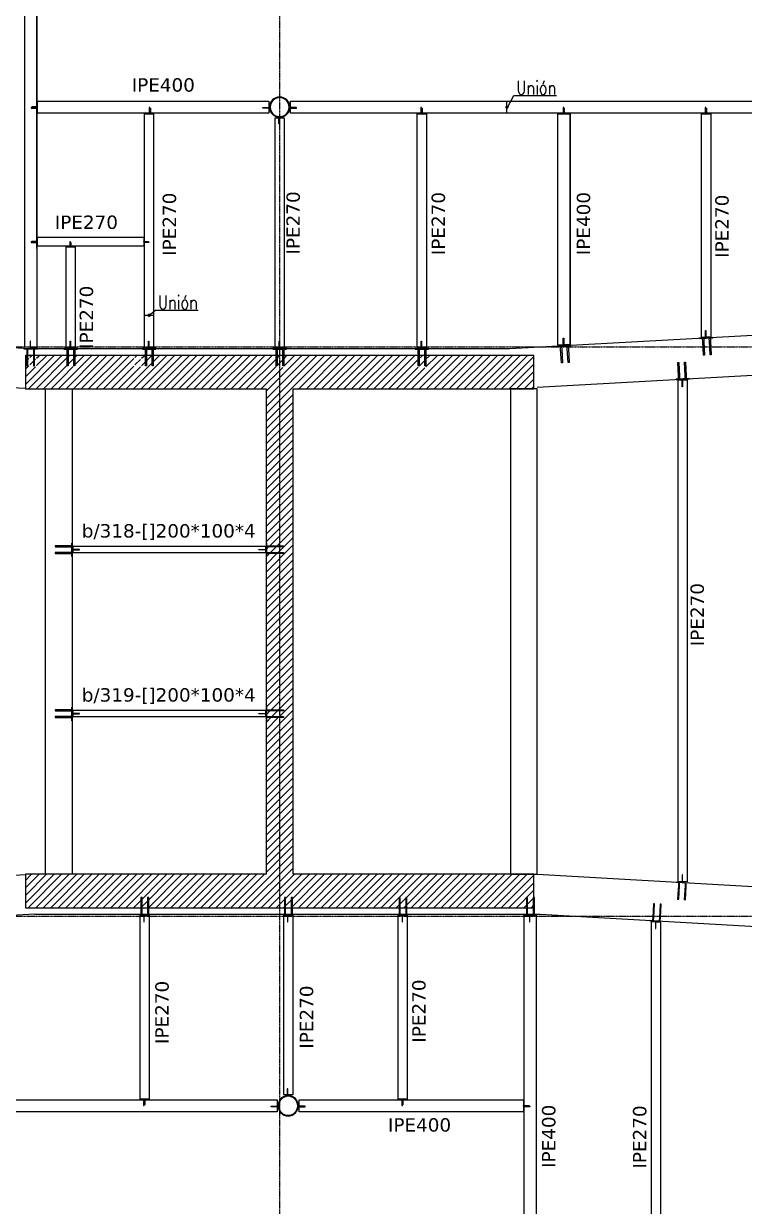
# Model space of a CAD drawing. Header units: millimetres. Extents: x -12345 to 95575, y -10708 to 31862.
# Drawn here: x 38673 to 49446, y 4167 to 21828 of the extents above; entities that cross this region are included whole.
import ezdxf
from ezdxf.enums import TextEntityAlignment as Align

# ---------------------------------------------------------------- set-up
doc = ezdxf.new("R2010")
doc.units = ezdxf.units.MM
doc.header["$LTSCALE"] = 0.95
doc.linetypes.add('DXK_LINE_DOT3', pattern=[5.9187, 2.979, -0.9799, 0.9799, -0.9799])
for name, color, linetype, lineweight in [('E_COLUMNAS-1', 1, 'Continuous', 25), ('E_COLUMNAS-3', 1, 'Continuous', 35), ('E_TEXTO', 3, 'Continuous', 9), ('E_VIGAS-1', 5, 'Continuous', 25), ('HCB_VIGAS', 4, 'Continuous', 25), ('S-COLS-HDLN-2', 52, 'Continuous', 9)]:
    doc.layers.add(name, color=color, linetype=linetype, lineweight=lineweight)
for name, color, linetype in [('HCB-ACH_PANT', 253, 'Continuous'), ('HCB-EJES', 1, 'Continuous'), ('HCB-PLATINAS', 5, 'Continuous'), ('HCB_PANTALLAS', 6, 'Continuous'), ('UNIÒN', 6, 'Continuous')]:
    doc.layers.add(name, color=color, linetype=linetype)
doc.styles.add('CNI_COTAS', font='romans.shx', dxfattribs={"width": 0.8})
doc.styles.add('VERDANA', font='verdana.ttf')
doc.dimstyles.new('UNIÒN', dxfattribs={"dimscale": 0, "dimtxt": 200, "dimasz": 60, "dimexe": 4, "dimexo": 4, "dimgap": 15, "dimtad": 1, "dimdec": 0, "dimzin": 4, "dimdsep": 46, "dimtxsty": 'CNI_COTAS', "dimcen": -0.09, "dimclrd": 6, "dimclrt": 3, "dimadec": 0, "dimazin": 0, "dimtfac": 1, "dimtdec": 0, "dimtmove": 2, "dimatfit": 0, "dimfxl": 0.05, "dimtolj": 1, "dimtzin": 0, "dimarcsym": 0})

# ---------------------------------------------------------------- blocks, each defined once
blk = doc.blocks.new('EST_SCM_COLUMNA-METALICA-SECCION-CIRCULAR - EST_SCM_COLUMNA-TUBULAR-CIRCULAR_PTEØ_12__e_10_3mm-V27-_18_00m_N_E_-NIVEL-5 DOC')
at = {"layer": 'S-COLS-HDLN-2'}
h = blk.add_hatch(dxfattribs=at)
h.set_pattern_fill('FP_11', color=256, style=0, pattern_type=2)
h.set_pattern_definition([(135, (40.035, -146.331), (-0.15909903, -0.15909903), [])])
h.paths.add_polyline_path([(-0.02, -0.151), (0.022, -0.151), (0.063, -0.139), (0.1, -0.115), (0.128, -0.082), (0.147, -0.037), (0.152, 0), (0.146, 0.043), (0.128, 0.082), (0.1, 0.115), (0.059, 0.14), (0.02, 0.151), (-0.022, 0.151), (-0.068, 0.136), (-0.1, 0.115), (-0.131, 0.077), (-0.147, 0.04), (-0.152, 0), (-0.144, -0.048), (-0.128, -0.082), (-0.1, -0.115), (-0.059, -0.14), (-0.022, -0.151)])
h.paths.add_polyline_path([(-0.02, -0.141), (-0.063, -0.127), (-0.093, -0.107), (-0.12, -0.077), (-0.136, -0.04), (-0.142, 0), (-0.135, 0.043), (-0.12, 0.077), (-0.093, 0.107), (-0.059, 0.129), (-0.02, 0.141), (0.022, 0.14), (0.063, 0.127), (0.093, 0.107), (0.12, 0.077), (0.136, 0.04), (0.142, 0), (0.136, -0.04), (0.12, -0.077), (0.093, -0.107), (0.059, -0.129), (0.02, -0.141), (-0.011, -0.141)])
at = {"layer": 'E_COLUMNAS-1'}
for radius, start, end in [(0.152, 360, 180), (0.152, 180, 360), (0.142, 0, 180), (0.142, 180, 0)]:
    blk.add_arc((0, 0), radius, start, end, dxfattribs=at)
blk = doc.blocks.new('EST_SCM_COLUMNA-METALICA-SECCION-CIRCULAR - EST_SCM_COLUMNA-TUBULAR-CIRCULAR_PTEØ_12__e_10_3mm-V44-_18_00m_N_E_-NIVEL-5 DOC')
at = {"layer": 'S-COLS-HDLN-2'}
h = blk.add_hatch(dxfattribs=at)
h.set_pattern_fill('FP_30', color=256, style=0, pattern_type=2)
h.set_pattern_definition([(135, (40.162, -161.244), (-0.15909903, -0.15909903), [])])
h.paths.add_polyline_path([(0.02, -0.151), (0.022, -0.151), (0.067, -0.136), (0.1, -0.115), (0.128, -0.082), (0.146, -0.042), (0.152, 0), (0.144, 0.048), (0.128, 0.082), (0.1, 0.115), (0.059, 0.14), (0.02, 0.151), (-0.022, 0.151), (-0.063, 0.139), (-0.1, 0.115), (-0.131, 0.077), (-0.147, 0.04), (-0.152, 0), (-0.144, -0.048), (-0.128, -0.082), (-0.1, -0.115), (-0.059, -0.14), (-0.02, -0.151), (0, -0.151)])
h.paths.add_polyline_path([(-0.02, -0.141), (-0.063, -0.127), (-0.093, -0.107), (-0.12, -0.077), (-0.136, -0.04), (-0.142, 0), (-0.135, 0.043), (-0.12, 0.077), (-0.093, 0.107), (-0.059, 0.129), (-0.02, 0.141), (0.022, 0.14), (0.063, 0.127), (0.093, 0.107), (0.12, 0.077), (0.136, 0.04), (0.142, 0), (0.136, -0.04), (0.116, -0.081), (0.093, -0.107), (0.059, -0.129), (0.02, -0.141), (-0.02, -0.141)])
at = {"layer": 'E_COLUMNAS-1'}
for radius, start, end in [(0.152, 360, 180), (0.152, 180, 360), (0.142, 0, 180), (0.142, 180, 0)]:
    blk.add_arc((0, 0), radius, start, end, dxfattribs=at)

msp = doc.modelspace()

# ---------------------------------------------------------------- hatches: boundary and pattern name
at = {"layer": 'HCB-ACH_PANT'}
h = msp.add_hatch(dxfattribs=at)
h.set_pattern_fill('ANSI31', color=256, scale=25)
h.set_pattern_definition([(45, (-13332.36, -5955.66), (-56.1266, 56.1266), [])])
h.paths.add_polyline_path([(46300.2, 16875.2), (44724.4, 16875.2), (44724.4, 16869.2), (44686.5, 16869.2), (44686.5, 16823.7), (44686.5, 16619.2), (44670.5, 16619.2), (44670.5, 16823.7), (44670.5, 16869.2), (44586.5, 16869.2), (44586.5, 16823.7), (44586.5, 16619.2), (44570.5, 16619.2), (44570.5, 16823.7), (44570.5, 16869.2), (44524.4, 16869.2), (42599.5, 16871.1), (42599.5, 16869.2), (42561.5, 16869.2), (42561.5, 16823.7), (42561.5, 16619.2), (42545.5, 16619.2), (42545.5, 16823.7), (42545.5, 16869.2), (42500, 16869.2), (42500, 14031.2), (42556.2, 14031.2), (42556.2, 14015.2), (42500, 14015.2), (42500, 13931.2), (42556.2, 13931.2), (42556.2, 13915.2), (42500, 13915.2), (42500, 11581.2), (42556.2, 11581.2), (42556.2, 11565.2), (42500, 11565.2), (42500, 11481.2), (42556.2, 11481.2), (42556.2, 11465.2), (42500, 11465.2), (42500, 8625.2), (46300.2, 8625.2), (46300.2, 9125.2), (42700.2, 9125.2), (42700.2, 16375.2), (46300.2, 16375.2)])
h.paths.add_polyline_path([(42445.5, 16823.7), (42445.5, 16869.2), (42399.5, 16869.2), (40474.4, 16872.3), (40474.4, 16869.2), (40436.5, 16869.2), (40436.5, 16823.7), (40436.5, 16619.2), (40420.5, 16619.2), (40420.5, 16823.7), (40420.5, 16869.2), (40336.5, 16869.2), (40336.5, 16823.7), (40336.5, 16619.2), (40320.5, 16619.2), (40320.5, 16823.7), (40320.5, 16869.2), (40274.4, 16869.2), (39468.1, 16872.2), (39468.1, 16869.2), (39430.2, 16869.2), (39430.2, 16823.7), (39430.2, 16619.2), (39414.2, 16619.2), (39414.2, 16823.7), (39414.2, 16869.2), (39330.2, 16869.2), (39330.2, 16823.7), (39330.2, 16619.2), (39314.2, 16619.2), (39314.2, 16823.7), (39314.2, 16869.2), (39268.1, 16869.2), (38904.8, 16873), (38904.8, 16869.2), (38866.9, 16869.2), (38866.9, 16823.7), (38866.9, 16619.2), (38850.9, 16619.2), (38850.9, 16823.7), (38850.9, 16869.2), (38766.9, 16869.2), (38766.9, 16823.7), (38766.9, 16619.2), (38750.9, 16619.2), (38750.9, 16823.7), (38750.9, 16869.2), (38700.2, 16869.2), (38700.2, 16375.2), (42300.2, 16375.2), (42300.2, 14069.1), (42306.2, 14069.1), (42306.2, 14031.2), (42351.7, 14031.2), (42500, 14031.2), (42500, 16869.2), (42461.5, 16869.2), (42461.5, 16823.7), (42461.5, 16619.2), (42445.5, 16619.2)])
h.paths.add_polyline_path([(42500, 11465.2), (42351.7, 11465.2), (42306.2, 11465.2), (42306.2, 11419.1), (42300.2, 9125.2), (38700.2, 9125.2), (38700.2, 8625.2), (42500, 8625.2)])
h.paths.add_polyline_path([(42500, 13915.2), (42351.7, 13915.2), (42306.2, 13915.2), (42306.2, 13869.1), (42303.4, 11619.1), (42306.2, 11619.1), (42306.2, 11581.2), (42351.7, 11581.2), (42500, 11581.2)])
h.paths.add_polyline_path([(42500, 14015.2), (42351.7, 14015.2), (42314.2, 14015.2), (42308.5, 14017.5), (42307.7, 14019.5), (42306.2, 14023.2), (42306.2, 13923.2), (42307.7, 13926.8), (42308.5, 13928.8), (42314.2, 13931.2), (42351.7, 13931.2), (42500, 13931.2)])
h.paths.add_polyline_path([(42500, 11565.2), (42351.7, 11565.2), (42314.2, 11565.2), (42308.5, 11567.5), (42307.7, 11569.5), (42306.2, 11573.2), (42306.2, 11473.2), (42307.7, 11476.8), (42308.5, 11478.8), (42314.2, 11481.2), (42351.7, 11481.2), (42500, 11481.2)])

# ---------------------------------------------------------------- linework, layer by layer
at = {"layer": 'E_VIGAS-1', "color": 30, "true_color": 0xf26722}
for p, q in [((38700.2, 16378.3), (25492.3, 17130.1)), ((59678.3, 17130.2), (46350.2, 16396.7)), ((25450.3, 8370.2), (38700.2, 9121)), ((46350.2, 9128.5), (59500, 8380.9))]:
    msp.add_line(p, q, dxfattribs=at)
at = {"layer": 'E_VIGAS-1'}
for p, q in [((39400.2, 14025.2), (39400.2, 13925.2)), ((39400.2, 11575.2), (39400.2, 11475.2))]:
    msp.add_line(p, q, dxfattribs=at)
at = {"layer": 'E_VIGAS-1', "color": 30, "true_color": 0xf26722}
msp.add_lwpolyline([(68000.2, 7770.2), (59500, 7770.2), (59500, 7779.9), (46391.2, 8525.2), (38839.8, 8525.2), (38839.8, 8527.9), (25097.6, 7749.2), (25096.4, 7770.1), (18191, 7770.1), (17000.2, 7770.1), (17000.2, 17130.1), (17000.2, 17630.1), (17000.2, 17730.1), (25118.5, 17730.1), (25119.7, 17752.3), (38772.1, 16975.2), (45942, 16975.2), (59662.7, 17730.2), (68000.2, 17730.2)], close=True, dxfattribs=at)
for points in [[(39400.2, 9125.2), (39000.2, 9125.2), (39000.2, 16375.2), (39400.2, 16375.2), (39400.2, 9125.2)], [(46350.2, 9128.5), (46350.2, 16375.2), (45950.2, 16375.2), (45950.2, 9128.5), (46350.2, 9128.5)]]:
    msp.add_lwpolyline(points, dxfattribs=at)
at = {"layer": 'HCB-EJES', "linetype": 'DXK_LINE_DOT3'}
for p, q in [((42500, -3906.8), (42500, 29407)), ((-10844.5, 17000), (94075, 17000)), ((-10844.5, 8500), (94075, 8500))]:
    msp.add_line(p, q, dxfattribs=at)
at = {"layer": 'HCB-PLATINAS', "color": 4}
for points in [[(48775.8, 17125.1), (48975.5, 17136.1), (48975.1, 17142.1), (48775.4, 17131.1)], [(48775.8, 17125.1), (48975.5, 17136.1), (48975.1, 17142.1), (48775.4, 17131.1)], [(38880.7, 16969.2), (38680.7, 16969.1), (38680.7, 16975.1), (38880.7, 16975.2)], [(39276, 16969.2), (39476, 16969.2), (39476, 16975.2), (39276, 16975.2)], [(40448.9, 16969.2), (40648.9, 16969.2), (40648.9, 16975.2), (40448.9, 16975.2)], [(42400, 16969.2), (42600, 16969.2), (42600, 16975.2), (42400, 16975.2)], [(44525, 16969.2), (44725, 16969.2), (44725, 16975.2), (44525, 16975.2)], [(46650.7, 17008.1), (46850.4, 17019.1), (46850, 17025.1), (46650.3, 17014.1)], [(46650.7, 17008.1), (46850.4, 17019.1), (46850, 17025.1), (46650.3, 17014.1)], [(48624.6, 16527.9), (48424.9, 16516.9), (48425.2, 16510.9), (48624.9, 16521.9)], [(39394.2, 13869.1), (39394.2, 14069.1), (39400.2, 14069.1), (39400.2, 13869.1)], [(42306.2, 13869.1), (42306.2, 14069.1), (42300.2, 14069.1), (42300.2, 13869.1)], [(39394.2, 11419.1), (39394.2, 11619.1), (39400.2, 11619.1), (39400.2, 11419.1)], [(42306.2, 11419.1), (42306.2, 11619.1), (42300.2, 11619.1), (42300.2, 11419.1)], [(48624.1, 8993.2), (48424.4, 9004.5), (48424.8, 9010.5), (48624.4, 8999.2)], [(40380, 8531.2), (40580, 8531.2), (40580, 8525.2), (40380, 8525.2)], [(42527.1, 8531.2), (42727.1, 8531.2), (42727.1, 8525.2), (42527.1, 8525.2)], [(44237.7, 8531.2), (44437.7, 8531.2), (44437.7, 8525.2), (44237.7, 8525.2)], [(46144.6, 8531.2), (46344.6, 8531.2), (46344.6, 8525.2), (46144.6, 8525.2)], [(48026.7, 8438.2), (48226.4, 8426.8), (48226, 8420.8), (48026.4, 8432.2)]]:
    msp.add_lwpolyline(points, close=True, dxfattribs=at)
at = {"layer": 'HCB-PLATINAS', "color": 5}
for points in [[(48926.1, 17131.9), (48929.6, 17133.6), (48933.3, 17132.3), (48935.4, 17131.5), (48938.1, 17126), (48940.1, 17088.6), (48951.4, 16884.4), (48935.4, 16883.5), (48924.1, 17087.7), (48922.1, 17125.1), (48924.1, 17130.9)], [(48926.1, 17131.9), (48929.6, 17133.6), (48933.3, 17132.3), (48935.4, 17131.5), (48938.1, 17126), (48940.1, 17088.6), (48951.4, 16884.4), (48935.4, 16883.5), (48924.1, 17087.7), (48922.1, 17125.1), (48924.1, 17130.9)], [(38730.2, 16967.6), (38726.6, 16969.1), (38723, 16967.6), (38720.9, 16966.8), (38718.6, 16961.1), (38718.6, 16923.6), (38718.6, 16719.1), (38734.6, 16719.1), (38734.6, 16923.6), (38734.6, 16961.1), (38732.2, 16966.8)], [(38830.2, 16967.6), (38826.6, 16969.1), (38823, 16967.6), (38820.9, 16966.8), (38818.6, 16961.1), (38818.6, 16923.6), (38818.6, 16719.1), (38834.6, 16719.1), (38834.6, 16923.6), (38834.6, 16961.1), (38832.2, 16966.8)], [(39326.4, 16967.7), (39330, 16969.2), (39333.7, 16967.7), (39335.7, 16966.8), (39338, 16961.2), (39338, 16923.7), (39338, 16719.2), (39322, 16719.2), (39322, 16923.7), (39322, 16961.2), (39324.4, 16966.8)], [(39426.4, 16967.7), (39430, 16969.2), (39433.7, 16967.7), (39435.7, 16966.8), (39438, 16961.2), (39438, 16923.7), (39438, 16719.2), (39422, 16719.2), (39422, 16923.7), (39422, 16961.2), (39424.4, 16966.8)], [(40499.4, 16967.7), (40503, 16969.2), (40506.6, 16967.7), (40508.6, 16966.8), (40511, 16961.2), (40511, 16923.7), (40511, 16719.2), (40495, 16719.2), (40495, 16923.7), (40495, 16961.2), (40497.3, 16966.8)], [(40599.4, 16967.7), (40603, 16969.2), (40606.6, 16967.7), (40608.6, 16966.8), (40611, 16961.2), (40611, 16923.7), (40611, 16719.2), (40595, 16719.2), (40595, 16923.7), (40595, 16961.2), (40597.3, 16966.8)], [(42450.5, 16967.7), (42454.1, 16969.2), (42457.7, 16967.7), (42459.8, 16966.8), (42462.1, 16961.2), (42462.1, 16923.7), (42462.1, 16719.2), (42446.1, 16719.2), (42446.1, 16923.7), (42446.1, 16961.2), (42448.4, 16966.8)], [(42550.5, 16967.7), (42554.1, 16969.2), (42557.7, 16967.7), (42559.8, 16966.8), (42562.1, 16961.2), (42562.1, 16923.7), (42562.1, 16719.2), (42546.1, 16719.2), (42546.1, 16923.7), (42546.1, 16961.2), (42548.4, 16966.8)], [(44575.5, 16967.7), (44579.1, 16969.2), (44582.7, 16967.7), (44584.8, 16966.8), (44587.1, 16961.2), (44587.1, 16923.7), (44587.1, 16719.2), (44571.1, 16719.2), (44571.1, 16923.7), (44571.1, 16961.2), (44573.4, 16966.8)], [(44675.5, 16967.7), (44679.1, 16969.2), (44682.7, 16967.7), (44684.8, 16966.8), (44687.1, 16961.2), (44687.1, 16923.7), (44687.1, 16719.2), (44671.1, 16719.2), (44671.1, 16923.7), (44671.1, 16961.2), (44673.4, 16966.8)], [(46701.1, 17009.4), (46704.7, 17011.1), (46708.4, 17009.8), (46710.5, 17009.1), (46713.1, 17003.6), (46715.2, 16966.1), (46726.4, 16761.9), (46710.4, 16761.1), (46699.2, 16965.2), (46697.1, 17002.7), (46699.2, 17008.5)], [(46701.1, 17009.4), (46704.7, 17011.1), (46708.4, 17009.8), (46710.5, 17009.1), (46713.1, 17003.6), (46715.2, 16966.1), (46726.4, 16761.9), (46710.4, 16761.1), (46699.2, 16965.2), (46697.1, 17002.7), (46699.2, 17008.5)], [(46801, 17014.9), (46804.5, 17016.6), (46808.2, 17015.3), (46810.3, 17014.6), (46813, 17009.1), (46815, 16971.6), (46826.3, 16767.4), (46810.3, 16766.6), (46799, 16970.7), (46797, 17008.2), (46799, 17014)], [(46801, 17014.9), (46804.5, 17016.6), (46808.2, 17015.3), (46810.3, 17014.6), (46813, 17009.1), (46815, 16971.6), (46826.3, 16767.4), (46810.3, 16766.6), (46799, 16970.7), (46797, 17008.2), (46799, 17014)], [(48826.2, 17126.4), (48829.8, 17128.1), (48833.5, 17126.8), (48835.6, 17126), (48838.2, 17120.5), (48840.3, 17083.1), (48851.5, 16878.9), (48835.5, 16878), (48824.3, 17082.2), (48822.2, 17119.6), (48824.3, 17125.4)], [(48826.2, 17126.4), (48829.8, 17128.1), (48833.5, 17126.8), (48835.6, 17126), (48838.2, 17120.5), (48840.3, 17083.1), (48851.5, 16878.9), (48835.5, 16878), (48824.3, 17082.2), (48822.2, 17119.6), (48824.3, 17125.4)], [(48474.2, 16521.1), (48470.7, 16519.4), (48467, 16520.7), (48464.9, 16521.4), (48462.3, 16527), (48460.2, 16564.4), (48449, 16768.6), (48465, 16769.5), (48476.2, 16565.3), (48478.3, 16527.8), (48476.2, 16522.1)], [(48574.1, 16526.6), (48570.6, 16524.9), (48566.9, 16526.2), (48564.8, 16526.9), (48562.1, 16532.5), (48560.1, 16569.9), (48548.8, 16774.1), (48564.8, 16775), (48576, 16570.8), (48578.1, 16533.3), (48576.1, 16527.6)], [(39392.7, 14019.5), (39394.2, 14023.2), (39392.7, 14026.8), (39391.9, 14028.8), (39386.2, 14031.2), (39348.7, 14031.2), (39144.2, 14031.2), (39144.2, 14015.2), (39348.7, 14015.2), (39386.2, 14015.2), (39391.9, 14017.5)], [(39392.7, 14019.5), (39394.2, 14023.2), (39392.7, 14026.8), (39391.9, 14028.8), (39386.2, 14031.2), (39348.7, 14031.2), (39144.2, 14031.2), (39144.2, 14015.2), (39348.7, 14015.2), (39386.2, 14015.2), (39391.9, 14017.5)], [(39392.7, 14019.5), (39394.2, 14023.2), (39392.7, 14026.8), (39391.9, 14028.8), (39386.2, 14031.2), (39348.7, 14031.2), (39144.2, 14031.2), (39144.2, 14015.2), (39348.7, 14015.2), (39386.2, 14015.2), (39391.9, 14017.5)], [(42307.7, 14019.5), (42306.2, 14023.2), (42307.7, 14026.8), (42308.5, 14028.8), (42314.2, 14031.2), (42351.7, 14031.2), (42556.2, 14031.2), (42556.2, 14015.2), (42351.7, 14015.2), (42314.2, 14015.2), (42308.5, 14017.5)], [(42307.7, 14019.5), (42306.2, 14023.2), (42307.7, 14026.8), (42308.5, 14028.8), (42314.2, 14031.2), (42351.7, 14031.2), (42556.2, 14031.2), (42556.2, 14015.2), (42351.7, 14015.2), (42314.2, 14015.2), (42308.5, 14017.5)], [(42307.7, 14019.5), (42306.2, 14023.2), (42307.7, 14026.8), (42308.5, 14028.8), (42314.2, 14031.2), (42351.7, 14031.2), (42556.2, 14031.2), (42556.2, 14015.2), (42351.7, 14015.2), (42314.2, 14015.2), (42308.5, 14017.5)], [(39392.7, 13919.5), (39394.2, 13923.2), (39392.7, 13926.8), (39391.9, 13928.8), (39386.2, 13931.2), (39348.7, 13931.2), (39144.2, 13931.2), (39144.2, 13915.2), (39348.7, 13915.2), (39386.2, 13915.2), (39391.9, 13917.5)], [(39392.7, 13919.5), (39394.2, 13923.2), (39392.7, 13926.8), (39391.9, 13928.8), (39386.2, 13931.2), (39348.7, 13931.2), (39144.2, 13931.2), (39144.2, 13915.2), (39348.7, 13915.2), (39386.2, 13915.2), (39391.9, 13917.5)], [(39392.7, 13919.5), (39394.2, 13923.2), (39392.7, 13926.8), (39391.9, 13928.8), (39386.2, 13931.2), (39348.7, 13931.2), (39144.2, 13931.2), (39144.2, 13915.2), (39348.7, 13915.2), (39386.2, 13915.2), (39391.9, 13917.5)], [(42307.7, 13919.5), (42306.2, 13923.2), (42307.7, 13926.8), (42308.5, 13928.8), (42314.2, 13931.2), (42351.7, 13931.2), (42556.2, 13931.2), (42556.2, 13915.2), (42351.7, 13915.2), (42314.2, 13915.2), (42308.5, 13917.5)], [(42307.7, 13919.5), (42306.2, 13923.2), (42307.7, 13926.8), (42308.5, 13928.8), (42314.2, 13931.2), (42351.7, 13931.2), (42556.2, 13931.2), (42556.2, 13915.2), (42351.7, 13915.2), (42314.2, 13915.2), (42308.5, 13917.5)], [(42307.7, 13919.5), (42306.2, 13923.2), (42307.7, 13926.8), (42308.5, 13928.8), (42314.2, 13931.2), (42351.7, 13931.2), (42556.2, 13931.2), (42556.2, 13915.2), (42351.7, 13915.2), (42314.2, 13915.2), (42308.5, 13917.5)], [(39392.7, 11569.5), (39394.2, 11573.2), (39392.7, 11576.8), (39391.9, 11578.8), (39386.2, 11581.2), (39348.7, 11581.2), (39144.2, 11581.2), (39144.2, 11565.2), (39348.7, 11565.2), (39386.2, 11565.2), (39391.9, 11567.5)], [(39392.7, 11569.5), (39394.2, 11573.2), (39392.7, 11576.8), (39391.9, 11578.8), (39386.2, 11581.2), (39348.7, 11581.2), (39144.2, 11581.2), (39144.2, 11565.2), (39348.7, 11565.2), (39386.2, 11565.2), (39391.9, 11567.5)], [(39392.7, 11569.5), (39394.2, 11573.2), (39392.7, 11576.8), (39391.9, 11578.8), (39386.2, 11581.2), (39348.7, 11581.2), (39144.2, 11581.2), (39144.2, 11565.2), (39348.7, 11565.2), (39386.2, 11565.2), (39391.9, 11567.5)], [(39392.7, 11469.5), (39394.2, 11473.2), (39392.7, 11476.8), (39391.9, 11478.8), (39386.2, 11481.2), (39348.7, 11481.2), (39144.2, 11481.2), (39144.2, 11465.2), (39348.7, 11465.2), (39386.2, 11465.2), (39391.9, 11467.5)], [(39392.7, 11469.5), (39394.2, 11473.2), (39392.7, 11476.8), (39391.9, 11478.8), (39386.2, 11481.2), (39348.7, 11481.2), (39144.2, 11481.2), (39144.2, 11465.2), (39348.7, 11465.2), (39386.2, 11465.2), (39391.9, 11467.5)], [(39392.7, 11469.5), (39394.2, 11473.2), (39392.7, 11476.8), (39391.9, 11478.8), (39386.2, 11481.2), (39348.7, 11481.2), (39144.2, 11481.2), (39144.2, 11465.2), (39348.7, 11465.2), (39386.2, 11465.2), (39391.9, 11467.5)], [(42307.7, 11569.5), (42306.2, 11573.2), (42307.7, 11576.8), (42308.5, 11578.8), (42314.2, 11581.2), (42351.7, 11581.2), (42556.2, 11581.2), (42556.2, 11565.2), (42351.7, 11565.2), (42314.2, 11565.2), (42308.5, 11567.5)], [(42307.7, 11569.5), (42306.2, 11573.2), (42307.7, 11576.8), (42308.5, 11578.8), (42314.2, 11581.2), (42351.7, 11581.2), (42556.2, 11581.2), (42556.2, 11565.2), (42351.7, 11565.2), (42314.2, 11565.2), (42308.5, 11567.5)], [(42307.7, 11569.5), (42306.2, 11573.2), (42307.7, 11576.8), (42308.5, 11578.8), (42314.2, 11581.2), (42351.7, 11581.2), (42556.2, 11581.2), (42556.2, 11565.2), (42351.7, 11565.2), (42314.2, 11565.2), (42308.5, 11567.5)], [(42307.7, 11469.5), (42306.2, 11473.2), (42307.7, 11476.8), (42308.5, 11478.8), (42314.2, 11481.2), (42351.7, 11481.2), (42556.2, 11481.2), (42556.2, 11465.2), (42351.7, 11465.2), (42314.2, 11465.2), (42308.5, 11467.5)], [(42307.7, 11469.5), (42306.2, 11473.2), (42307.7, 11476.8), (42308.5, 11478.8), (42314.2, 11481.2), (42351.7, 11481.2), (42556.2, 11481.2), (42556.2, 11465.2), (42351.7, 11465.2), (42314.2, 11465.2), (42308.5, 11467.5)], [(42307.7, 11469.5), (42306.2, 11473.2), (42307.7, 11476.8), (42308.5, 11478.8), (42314.2, 11481.2), (42351.7, 11481.2), (42556.2, 11481.2), (42556.2, 11465.2), (42351.7, 11465.2), (42314.2, 11465.2), (42308.5, 11467.5)], [(48473.8, 9000.2), (48470.2, 9001.9), (48466.5, 9000.6), (48464.5, 8999.9), (48461.8, 8994.4), (48459.7, 8956.9), (48448.1, 8752.8), (48464, 8751.9), (48475.7, 8956), (48477.8, 8993.5), (48475.8, 8999.3)], [(48573.6, 8994.5), (48570.1, 8996.2), (48566.4, 8994.9), (48564.3, 8994.2), (48561.6, 8988.7), (48559.5, 8951.3), (48547.9, 8747.1), (48563.9, 8746.2), (48575.5, 8950.4), (48577.6, 8987.8), (48575.6, 8993.6)], [(40430.5, 8532.7), (40434.1, 8531.2), (40437.7, 8532.7), (40439.8, 8533.5), (40442.1, 8539.2), (40442.1, 8576.7), (40442.1, 8781.2), (40426.1, 8781.2), (40426.1, 8576.7), (40426.1, 8539.2), (40428.4, 8533.5)], [(40530.5, 8532.7), (40534.1, 8531.2), (40537.7, 8532.7), (40539.8, 8533.5), (40542.1, 8539.2), (40542.1, 8576.7), (40542.1, 8781.2), (40526.1, 8781.2), (40526.1, 8576.7), (40526.1, 8539.2), (40528.4, 8533.5)], [(42577.5, 8532.7), (42581.2, 8531.2), (42584.8, 8532.7), (42586.8, 8533.5), (42589.2, 8539.2), (42589.2, 8576.7), (42589.2, 8781.2), (42573.2, 8781.2), (42573.2, 8576.7), (42573.2, 8539.2), (42575.5, 8533.5)], [(42677.5, 8532.7), (42681.2, 8531.2), (42684.8, 8532.7), (42686.8, 8533.5), (42689.2, 8539.2), (42689.2, 8576.7), (42689.2, 8781.2), (42673.2, 8781.2), (42673.2, 8576.7), (42673.2, 8539.2), (42675.5, 8533.5)], [(44288.2, 8532.7), (44291.8, 8531.2), (44295.4, 8532.7), (44297.5, 8533.5), (44299.8, 8539.2), (44299.8, 8576.7), (44299.8, 8781.2), (44283.8, 8781.2), (44283.8, 8576.7), (44283.8, 8539.2), (44286.1, 8533.5)], [(44388.2, 8532.7), (44391.8, 8531.2), (44395.4, 8532.7), (44397.5, 8533.5), (44399.8, 8539.2), (44399.8, 8576.7), (44399.8, 8781.2), (44383.8, 8781.2), (44383.8, 8576.7), (44383.8, 8539.2), (44386.1, 8533.5)], [(46195, 8532.7), (46198.7, 8531.2), (46202.3, 8532.7), (46204.3, 8533.5), (46206.7, 8539.2), (46206.7, 8576.7), (46206.7, 8781.2), (46190.7, 8781.2), (46190.7, 8576.7), (46190.7, 8539.2), (46193, 8533.5)], [(46295, 8532.7), (46298.7, 8531.2), (46302.3, 8532.7), (46304.3, 8533.5), (46306.7, 8539.2), (46306.7, 8576.7), (46306.7, 8781.2), (46290.7, 8781.2), (46290.7, 8576.7), (46290.7, 8539.2), (46293, 8533.5)], [(48077.2, 8436.8), (48080.7, 8435.1), (48084.4, 8436.4), (48086.5, 8437.1), (48089.1, 8442.7), (48091.3, 8480.1), (48102.9, 8684.3), (48086.9, 8685.2), (48075.3, 8481), (48073.2, 8443.6), (48075.2, 8437.8)], [(48177, 8431.1), (48180.5, 8429.4), (48184.2, 8430.7), (48186.3, 8431.5), (48189, 8437), (48191.1, 8474.4), (48202.7, 8678.6), (48186.8, 8679.5), (48175.1, 8475.3), (48173, 8437.9), (48175, 8432.1)]]:
    msp.add_lwpolyline(points, close=True, dxfattribs=at)
at = {"layer": 'HCB_PANTALLAS'}
msp.add_lwpolyline([(42700.2, 9125.2), (42700.2, 16375.2), (46300.2, 16375.2), (46300.2, 16875.2), (38700.2, 16875.2), (38700.2, 16375.2), (42300.2, 16375.2), (42300.2, 9125.2), (38700.2, 9125.2), (38700.2, 8625.2), (46300.2, 8625.2), (46300.2, 9125.2)], close=True, dxfattribs=at)
at = {"layer": 'HCB_VIGAS'}
msp.add_line((46840, 17034.6), (46840, 20491.8), dxfattribs=at)
for points in [[(38871.4, 23746.5), (38871.4, 16985.2), (38691.1, 16995.5), (38691.4, 23746.5), (38871.4, 23746.5), (38871.1, 23746.5)], [(38871.4, 18472.9), (38871.4, 18506.2), (38871.4, 23746.5)], [(40559.8, 20491.8), (40559.8, 20577.5), (40549.8, 20577.5), (40549.8, 20491.8), (40559.8, 20491.8)], [(42347.5, 20567.5), (42248, 20567.5), (42248, 20577.5), (42347.5, 20577.5), (42347.5, 20567.5)], [(42652.5, 20567.5), (42752, 20567.5), (42752, 20577.5), (42652.5, 20577.5), (42652.5, 20567.5)], [(44621.4, 20491.8), (44621.4, 20577.5), (44611.4, 20577.5), (44611.4, 20491.8), (44621.4, 20491.8)], [(46746.4, 20491.8), (46746.4, 20577.5), (46736.4, 20577.5), (46736.4, 20491.8), (46746.4, 20491.8)], [(48871.4, 20491.8), (48871.4, 20577.5), (48861.4, 20577.5), (48861.4, 20491.8), (48871.4, 20491.8)], [(40616.4, 16985.2), (40481.4, 16985.2), (40481.4, 20481.8), (40616.4, 20481.8), (40616.4, 16985.2)], [(42567.5, 16985.2), (42432.5, 16985.2), (42432.5, 20419.4), (42567.5, 20419.4), (42567.5, 16985.2)], [(42495.7, 20429.4), (42495.7, 20329.9), (42485.7, 20329.9), (42485.7, 20429.4), (42495.7, 20429.4)], [(44692.5, 16985.2), (44557.5, 16985.2), (44557.5, 20481.8), (44692.5, 20481.8), (44692.5, 16985.2)], [(46839.9, 17034.6), (46659.9, 17024.7), (46659.9, 20481.8), (46839.9, 20481.8), (46839.9, 17034.6)], [(48942.5, 17150.3), (48807.5, 17142.9), (48807.5, 20481.8), (48942.5, 20481.8), (48942.5, 17150.3)], [(39372.4, 18496.2), (39372.4, 18570.4), (39362.4, 18570.4), (39362.4, 18506.2), (39372.4, 18506.2)], [(39443.5, 16985.2), (39308.5, 16985.2), (39308.5, 18496.2), (39443.5, 18496.2), (39443.5, 16985.2)], [(48592.2, 9011), (48457.2, 9018.7), (48457.5, 16502.5), (48592.5, 16510.2), (48457.5, 16502.5)], [(48592.5, 16509.9), (48592.2, 9011)], [(38760.9, 16375.2), (38760.9, 16374.8), (38755.9, 16375.1)], [(42290.2, 13925.2), (39410.2, 13925.2), (39410.2, 14025.2), (42290.2, 14025.2)], [(39410.2, 14025.2), (39410.2, 13925.2)], [(42290.2, 14025.2), (42290.2, 13925.2)], [(42290.2, 11475.2), (39410.2, 11475.2), (39410.2, 11575.2), (42290.2, 11575.2)], [(39410.2, 11575.2), (39410.2, 11475.2)], [(42290.2, 11575.2), (42290.2, 11475.2)], [(40412.5, 8516), (40547.5, 8516), (40547.5, 5768.6), (40412.5, 5768.6), (40412.5, 8516)], [(42694.6, 8516), (42694.6, 5831), (42559.6, 5831), (42559.6, 8516), (42694.6, 8516)], [(46334.6, 8515.2), (46334.6, 1753.8), (46154.6, 1753.8), (46154.6, 8515.2), (46334.6, 8515.2)], [(48192.7, 8412.7), (48192.7, 1691.4), (48057.7, 1691.4), (48057.7, 8420.4), (48192.7, 8412.7)], [(42623.8, 5820.9), (42623.8, 5920.4), (42613.8, 5920.4), (42613.8, 5820.9), (42623.8, 5820.9)], [(40476.4, 5672.8), (40476.4, 5758.6), (40466.4, 5758.6), (40466.4, 5672.9), (40476.4, 5672.9)], [(42474.5, 5654.3), (42375, 5654.3), (42375, 5664.3), (42474.5, 5664.3), (42474.5, 5654.3)], [(42779.6, 5654.3), (42879.1, 5654.3), (42879.1, 5664.3), (42779.6, 5664.3), (42779.6, 5654.3)], [(44334.2, 5672.7), (44334.2, 5758.5), (44324.2, 5758.5), (44324.2, 5672.8), (44334.2, 5672.8)]]:
    msp.add_lwpolyline(points, dxfattribs=at)
for points in [[(38881.4, 20671.8), (42337.6, 20671.8), (42337.6, 20491.8), (38881.4, 20491.8)], [(42662.4, 20671.8), (50900, 20671.8), (50900, 20491.8), (42662.4, 20491.8)], [(38871.4, 20568.3), (38871.4, 20578.3), (38785.7, 20578.3), (38785.7, 20568.3)], [(38881.4, 20578.2), (38881.4, 20585.3), (38796.4, 20585.4), (38796.4, 20578.3)], [(40559.8, 20567.5), (40566.9, 20567.5), (40566.9, 20481.8), (40559.8, 20481.8)], [(44621.4, 20567.5), (44628.5, 20567.5), (44628.5, 20481.8), (44621.4, 20481.8)], [(46746.4, 20567.5), (46753.5, 20567.5), (46753.5, 20481.8), (46746.4, 20481.8)], [(48871.4, 20567.5), (48878.5, 20567.5), (48878.5, 20481.8), (48871.4, 20481.8)], [(38871.4, 18560.2), (38871.4, 18570.2), (38785.7, 18570.2), (38785.7, 18560.2)], [(38881.4, 18570.1), (38881.4, 18577.2), (38796.4, 18577.3), (38796.4, 18570.2)], [(40471.4, 18506.2), (38881.4, 18506.2), (38881.4, 18641.2), (40471.4, 18641.2)], [(39372.4, 18560.4), (39379.5, 18560.4), (39379.5, 18496.2), (39372.4, 18496.2)], [(40471.4, 18570.1), (40471.4, 18577.2), (40534.8, 18577.3), (40534.8, 18570.2)], [(40481.4, 18560.2), (40481.4, 18570.2), (40545.6, 18570.2), (40545.6, 18560.2)], [(48871.7, 17136.5), (48865.7, 17136.2), (48865.7, 17246.7), (48871.7, 17246.7)], [(48871.7, 17136.5), (48865.7, 17136.2), (48865.7, 17246.7), (48871.7, 17246.7)], [(38777.1, 16975.1), (38777.1, 17085.5), (38771.1, 17085.5), (38771.2, 16975.1)], [(39366.7, 16975.2), (39366.7, 17085.2), (39372.7, 17085.2), (39372.7, 16975.2)], [(40539.6, 16975.2), (40539.6, 17085.2), (40545.6, 17085.2), (40545.6, 16975.2)], [(42490.7, 16975.2), (42490.7, 17085.2), (42496.7, 17085.2), (42496.7, 16975.2)], [(44615.7, 16975.2), (44615.7, 17085.2), (44621.7, 17085.2), (44621.7, 16975.2)], [(46745.7, 17019.5), (46739.6, 17019.2), (46739.6, 17129.7), (46745.6, 17129.7)], [(46745.7, 17019.5), (46739.6, 17019.2), (46739.6, 17129.7), (46745.6, 17129.7)], [(48515.9, 16515.7), (48521.9, 16516), (48521.9, 16405.5), (48515.9, 16405.5)], [(39400.2, 13978.2), (39400.2, 13972.2), (39410.2, 13972.2), (39510.2, 13972.2), (39510.2, 13978.2), (39410.2, 13978.2)], [(39400.2, 13978.2), (39400.2, 13972.2), (39410.2, 13972.2), (39510.2, 13972.2), (39510.2, 13978.2), (39410.2, 13978.2)], [(39400.2, 13978.2), (39400.2, 13972.2), (39410.2, 13972.2), (39510.2, 13972.2), (39510.2, 13978.2), (39410.2, 13978.2)], [(42300.2, 13978.2), (42300.2, 13972.2), (42290.2, 13972.2), (42190.2, 13972.2), (42190.2, 13978.2), (42290.2, 13978.2)], [(42300.2, 13978.2), (42300.2, 13972.2), (42290.2, 13972.2), (42190.2, 13972.2), (42190.2, 13978.2), (42290.2, 13978.2)], [(42300.2, 13978.2), (42300.2, 13972.2), (42290.2, 13972.2), (42190.2, 13972.2), (42190.2, 13978.2), (42290.2, 13978.2)], [(39400.2, 11528.2), (39400.2, 11522.2), (39410.2, 11522.2), (39510.2, 11522.2), (39510.2, 11528.2), (39410.2, 11528.2)], [(39400.2, 11528.2), (39400.2, 11522.2), (39410.2, 11522.2), (39510.2, 11522.2), (39510.2, 11528.2), (39410.2, 11528.2)], [(39400.2, 11528.2), (39400.2, 11522.2), (39410.2, 11522.2), (39510.2, 11522.2), (39510.2, 11528.2), (39410.2, 11528.2)], [(42300.2, 11528.2), (42300.2, 11522.2), (42290.2, 11522.2), (42190.2, 11522.2), (42190.2, 11528.2), (42290.2, 11528.2)], [(42300.2, 11528.2), (42300.2, 11522.2), (42290.2, 11522.2), (42190.2, 11522.2), (42190.2, 11528.2), (42290.2, 11528.2)], [(42300.2, 11528.2), (42300.2, 11522.2), (42290.2, 11522.2), (42190.2, 11522.2), (42190.2, 11528.2), (42290.2, 11528.2)], [(48515.4, 9005.4), (48521.4, 9005), (48521.4, 9115.5), (48515.4, 9115.5)], [(40470.7, 8525.2), (40470.7, 8415.2), (40476.7, 8415.2), (40476.7, 8525.2)], [(42617.8, 8525.2), (42617.8, 8415.2), (42623.8, 8415.2), (42623.8, 8525.2)], [(44405.2, 8516), (44405.2, 5768.5), (44270.2, 5768.5), (44270.2, 8516)], [(44328.4, 8525.2), (44328.4, 8415.2), (44334.4, 8415.2), (44334.4, 8525.2)], [(46234.3, 8525.2), (46234.3, 8415.2), (46240.3, 8415.2), (46240.3, 8525.2)], [(48121.9, 8426.8), (48115.9, 8427.1), (48115.9, 8316.6), (48121.9, 8316.6)], [(34100, 5758.6), (42464.7, 5758.6), (42464.7, 5578.6), (34100, 5578.6)], [(40476.4, 5768.6), (40483.5, 5768.6), (40483.5, 5682.9), (40476.4, 5682.9)], [(42789.5, 5758.6), (46144.6, 5758.5), (46144.6, 5578.5), (42789.5, 5578.6)], [(44334.2, 5768.5), (44341.3, 5768.5), (44341.3, 5682.8), (44334.2, 5682.8)], [(46144.6, 5665), (46144.6, 5672.1), (46229.5, 5672.1), (46229.5, 5665)], [(46154.7, 5655), (46154.7, 5665), (46240.3, 5665), (46240.3, 5655)]]:
    msp.add_lwpolyline(points, close=True, dxfattribs=at)
at = {"layer": 'UNIÒN'}
for points in [[(45896.5, 20491.8), (45896.5, 20671.8)], [(40481.4, 17473.4), (40616.4, 17473.4)]]:
    msp.add_lwpolyline(points, dxfattribs=at)
at = {"layer": 'UNIÒN', "color": 2, "const_width": 25}
for points in [[(45896.5, 20569.1, 1), (45896.5, 20594.1, 1)], [(40536.5, 17473.4, 1), (40561.5, 17473.4, 1)]]:
    msp.add_lwpolyline(points, format="xyb", close=True, dxfattribs=at)

# ---------------------------------------------------------------- block references
at = {"layer": 'E_COLUMNAS-3', "xscale": 1000.000000001404, "yscale": 1000.000000001404, "zscale": 1000.000000001404}
for name, p in [('EST_SCM_COLUMNA-METALICA-SECCION-CIRCULAR - EST_SCM_COLUMNA-TUBULAR-CIRCULAR_PTEØ_12__e_10_3mm-V44-_18_00m_N_E_-NIVEL-5 DOC', (42500, 20581.8)), ('EST_SCM_COLUMNA-METALICA-SECCION-CIRCULAR - EST_SCM_COLUMNA-TUBULAR-CIRCULAR_PTEØ_12__e_10_3mm-V27-_18_00m_N_E_-NIVEL-5 DOC', (42627.1, 5668.6))]:
    msp.add_blockref(name, p, dxfattribs=at)

# ---------------------------------------------------------------- texts
at = {"layer": 'E_TEXTO', "style": 'VERDANA'}
for s, p in [('IPE400', (40760.8, 20813.1)), ('IPE270', (39610.8, 18763.1)), ('b/318-[]200*100*4', (40842, 14154.5)), ('b/319-[]200*100*4', (40842, 11704.5)), ('IPE400', (44590.8, 5283.1))]:
    msp.add_text(s, height=200, dxfattribs=at).set_placement(p, align=Align.CENTER)
for s, p in [('IPE270', (40950.8, 18833.1)), ('IPE270', (42800.8, 18853.1)), ('IPE270', (44970.8, 18843.1)), ('IPE400', (47140.8, 18843.1)), ('IPE270', (49210.8, 18803.1)), ('IPE270', (39710.8, 17443.1)), ('IPE270', (48840.8, 13003.1)), ('IPE270', (40840.8, 7063.1)), ('IPE270', (43000.8, 6993.1)), ('IPE270', (44680.8, 7083.1)), ('IPE400', (46620.8, 5213.1)), ('IPE270', (47980.8, 5203.1))]:
    msp.add_text(s, height=200, rotation=90, dxfattribs=at).set_placement(p, align=Align.CENTER)
at = {"layer": 'UNIÒN', "color": 3, "char_height": 200, "attachment_point": 7, "style": 'CNI_COTAS'}
for insert in [(46038, 20772.1), (40680.6, 17566.3)]:
    msp.add_mtext('Unión', dxfattribs=dict(at, insert=insert))

# ---------------------------------------------------------------- leaders
at = {"layer": 'UNIÒN', "annotation_type": 0, "has_hookline": 1, "hookline_direction": 0, "text_width": 601.9}
for points in [[(45908.2, 20586.2), (46001.5, 20757.1), (46023, 20757.1)], [(40549, 17473.4), (40644.1, 17551.3), (40665.6, 17551.3)]]:
    msp.add_leader(points, dimstyle='UNIÒN', override={"dimscale": 1}, dxfattribs=at)

doc.saveas('drawing.dxf')
